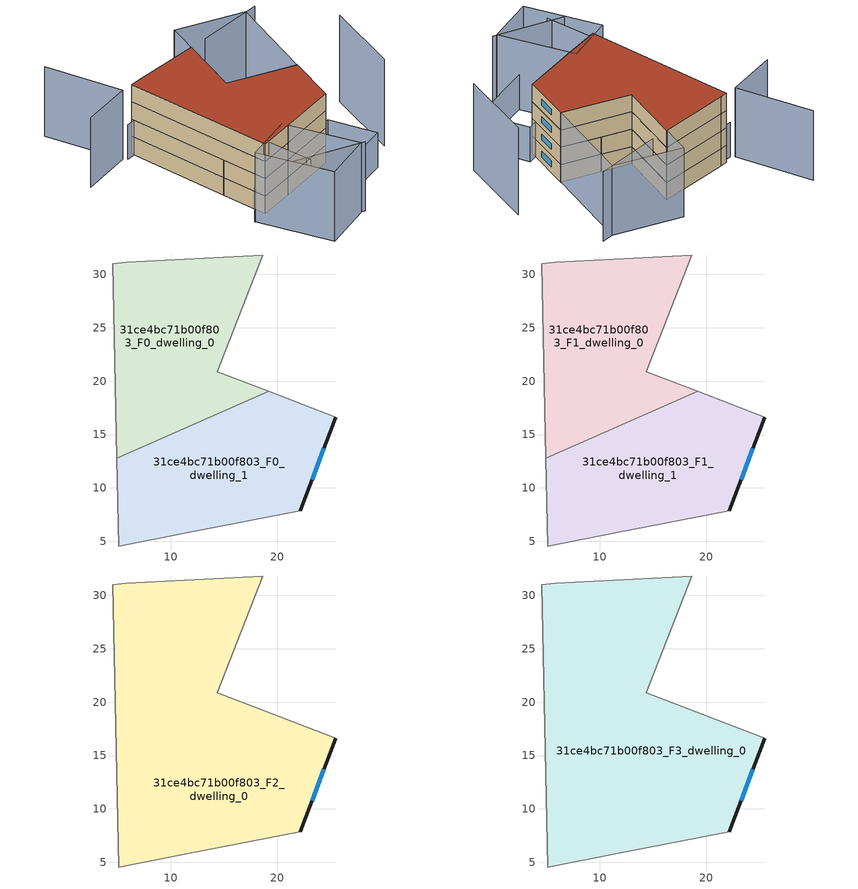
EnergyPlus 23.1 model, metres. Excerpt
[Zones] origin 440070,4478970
31ce4bc71b00f803_F0_dwelling_0
 floor ground (EU_floor_Construction): 18.62,31.82 14.37,20.89 19.17,19.04 4.96,12.77 4.6,31.02 5.84,31.12 z0
 wall adiabatic (EU_wall_Construction): 19.17,19.04 14.37,20.89 18.62,31.82 5.84,31.12 4.6,31.02 4.96,12.77 z0:3
 wall to 31ce4bc71b00f803_F0_dwelling_1 (EU_wall_Construction): 4.96,12.77 19.17,19.04 z0:3
31ce4bc71b00f803_F0_dwelling_1
 floor ground (EU_floor_Construction): 25.45,16.62 22.16,7.86 11.51,5.79 5.12,4.56 4.96,12.77 19.17,19.04 z0
 wall outside (EU_wall_Construction): 22.16,7.86 25.45,16.62 z0:3
 wall adiabatic (EU_wall_Construction): 25.45,16.62 19.17,19.04 / 4.96,12.77 5.12,4.56 11.51,5.79 22.16,7.86 z0:3
 window (EU_Window_Construction): 23.25,10.77 24.36,13.72 z0.99:2.01
31ce4bc71b00f803_F1_dwelling_0
 floor to 31ce4bc71b00f803_F0_dwelling_0 (EU_floor_Construction): 18.62,31.82 14.37,20.89 19.17,19.04 4.96,12.77 4.6,31.02 5.84,31.12 z3
 wall adiabatic (EU_wall_Construction): 19.17,19.04 14.37,20.89 18.62,31.82 5.84,31.12 4.6,31.02 4.96,12.77 z3:6
 wall to 31ce4bc71b00f803_F1_dwelling_1 (EU_wall_Construction): 4.96,12.77 19.17,19.04 z3:6
31ce4bc71b00f803_F1_dwelling_1
 floor to 31ce4bc71b00f803_F0_dwelling_1 (EU_floor_Construction): 25.45,16.62 22.16,7.86 11.51,5.79 5.12,4.56 4.96,12.77 19.17,19.04 z3
 wall outside (EU_wall_Construction): 22.16,7.86 25.45,16.62 z3:6
 wall adiabatic (EU_wall_Construction): 25.45,16.62 19.17,19.04 / 4.96,12.77 5.12,4.56 11.51,5.79 22.16,7.86 z3:6
 window (EU_Window_Construction): 23.25,10.77 24.36,13.72 z3.99:5.01
31ce4bc71b00f803_F2_dwelling_0
 floor to 31ce4bc71b00f803_F1_dwelling_0 (EU_floor_Construction): 18.62,31.82 14.37,20.89 19.17,19.04 4.96,12.77 4.6,31.02 5.84,31.12 z6
 floor to 31ce4bc71b00f803_F1_dwelling_1 (EU_floor_Construction): 25.45,16.62 22.16,7.86 11.51,5.79 5.12,4.56 4.96,12.77 19.17,19.04 z6
 wall outside (EU_wall_Construction): 22.16,7.86 25.45,16.62 z6:9
 wall adiabatic (EU_wall_Construction): 25.45,16.62 14.37,20.89 18.62,31.82 5.84,31.12 4.6,31.02 5.12,4.56 11.51,5.79 22.16,7.86 z6:9
 window (EU_Window_Construction): 23.25,10.77 24.36,13.72 z6.99:8.01
31ce4bc71b00f803_F3_dwelling_0
 floor to 31ce4bc71b00f803_F2_dwelling_0 (EU_floor_Construction): 18.62,31.82 14.37,20.89 25.45,16.62 22.16,7.86 11.51,5.79 5.12,4.56 4.6,31.02 5.84,31.12 z9
 wall outside (EU_wall_Construction): 22.16,7.86 25.45,16.62 z9:12
 wall adiabatic (EU_wall_Construction): 25.45,16.62 14.37,20.89 18.62,31.82 5.84,31.12 4.6,31.02 5.12,4.56 11.51,5.79 22.16,7.86 z9:12
 window (EU_Window_Construction): 23.25,10.77 24.36,13.72 z9.99:11.01
 roof outside (EU_roof_Construction): 22.16,7.86 25.45,16.62 14.37,20.89 18.62,31.82 5.84,31.12 4.6,31.02 5.12,4.56 11.51,5.79 z12
shading: 4.36,-1.89 15.75,-5.94 / 4.6,31.02 6.43,-3.47 / -0.33,44.02 2.45,30.9 / 2.45,30.9 -6.73,28.96 / 33.88,32.91 21.79,31.88 / 6.18,-8.47 2.3,4.01 / 2.3,4.01 11.21,6.77 / 11.21,6.77 15.08,-5.7 / 15.08,-5.7 6.18,-8.47 / 31.7,32.77 25.45,16.61 / 25.45,16.61 14.37,20.89 / 14.37,20.89 20.62,37.05 / 20.62,37.05 31.7,32.77 z0:12; 2.27,4.1 6.74,-7.96 / 21.92,32 2.98,30.36 / 13.76,-2.28 11.51,5.79 / 11.51,5.79 24.13,9.31 / 24.13,9.31 26.38,1.24 / 26.38,1.24 13.76,-2.28 z0:6; 31.64,4.77 36.72,18.33 z0:15
[Building]
EU S2 Campaign: North Axis=0; Terrain=City; Solar Distribution=FullExterior
[Site:Location]
Madrid: Latitude=40.5; Longitude=-3.5; Time Zone=1; Elevation=609
[SizingPeriod:WeatherFileDays]
AnnualSizingPeriod: Begin Month=1; Begin Day of Month=1; End Month=12; End Day of Month=31; Day of Week for Start Day=Monday; Use Weather File Daylight Saving Period=No; Use Weather File Rain and Snow Indicators=No
[MATERIAL]
EU_InternalMass_Material: Roughness=MediumRough; Thickness=0.1; Conductivity=1; Density=1800; Specific Heat=900; Thermal Absorptance=0.9; Solar Absorptance=0.7; Visible Absorptance=0.7
[MATERIAL:NOMASS] Roughness=MediumRough; Thermal Absorptance=0.9; Solar Absorptance=0.7; Visible Absorptance=0.7
Name | Thermal Resistance
EU_wall_NoMass | 0.609216
EU_roof_NoMass | 0.513268
EU_floor_NoMass | 0.568163
[WINDOWMATERIAL:SIMPLEGLAZINGSYSTEM]
EU_Window_SimpleGlazing: UFactor=5.50606; Solar Heat Gain Coefficient=0.85; Visible Transmittance=0.85
[CONSTRUCTION]
EU_wall_Construction: EU_wall_NoMass
EU_roof_Construction: EU_roof_NoMass
EU_floor_Construction: EU_floor_NoMass
EU_InternalMass_Construction: EU_InternalMass_Material
EU_Window_Construction: EU_Window_SimpleGlazing
[ZONE] Type=1; Multiplier=1; Ceiling Height=autocalculate; Floor Area=autocalculate; Part of Total Floor Area=Yes
Name | Volume
31ce4bc71b00f803_F0_dwelling_0 | 571.723
31ce4bc71b00f803_F1_dwelling_0 | 571.724
31ce4bc71b00f803_F2_dwelling_0; 31ce4bc71b00f803_F3_dwelling_0 | 1143.44
31ce4bc71b00f803_F0_dwelling_1 | 571.734
31ce4bc71b00f803_F1_dwelling_1 | 571.733
[INTERNALMASS] Construction=EU_InternalMass_Construction
Name | Zone or ZoneList | Surface Area
31ce4bc71b00f803_F0_dwelling_0_EU_InternalMass | 31ce4bc71b00f803_F0_dwelling_0 | 190.575
31ce4bc71b00f803_F0_dwelling_1_EU_InternalMass | 31ce4bc71b00f803_F0_dwelling_1 | 190.578
31ce4bc71b00f803_F1_dwelling_0_EU_InternalMass | 31ce4bc71b00f803_F1_dwelling_0 | 190.575
31ce4bc71b00f803_F1_dwelling_1_EU_InternalMass | 31ce4bc71b00f803_F1_dwelling_1 | 190.578
31ce4bc71b00f803_F2_dwelling_0_EU_InternalMass | 31ce4bc71b00f803_F2_dwelling_0 | 381.147
31ce4bc71b00f803_F3_dwelling_0_EU_InternalMass | 31ce4bc71b00f803_F3_dwelling_0 | 381.147
[OTHEREQUIPMENT] Fuel Type=Electricity; Design Level Calculation Method=Watts/Area; Power per Zone Floor Area=1; Fraction Latent=0; Fraction Radiant=0; Fraction Lost=0; Carbon Dioxide Generation Rate=0; EndUse Subcategory=EU_Step8_InternalGains
Name | Zone or ZoneList or Space or SpaceList | Schedule
EU_Step8_InternalGain_31ce4bc71b00f803_F0_dwelling_0_f000 | 31ce4bc71b00f803_F0_dwelling_0 | EU_Step8_GainSchedule_31ce4bc71b00f803_F0_dwelling_0_f000
EU_Step8_InternalGain_31ce4bc71b00f803_F0_dwelling_1_f000 | 31ce4bc71b00f803_F0_dwelling_1 | EU_Step8_GainSchedule_31ce4bc71b00f803_F0_dwelling_1_f000
EU_Step8_InternalGain_31ce4bc71b00f803_F1_dwelling_0_f000 | 31ce4bc71b00f803_F1_dwelling_0 | EU_Step8_GainSchedule_31ce4bc71b00f803_F1_dwelling_0_f000
EU_Step8_InternalGain_31ce4bc71b00f803_F1_dwelling_1_f000 | 31ce4bc71b00f803_F1_dwelling_1 | EU_Step8_GainSchedule_31ce4bc71b00f803_F1_dwelling_1_f000
EU_Step8_InternalGain_31ce4bc71b00f803_F2_dwelling_0_f000 | 31ce4bc71b00f803_F2_dwelling_0 | EU_Step8_GainSchedule_31ce4bc71b00f803_F2_dwelling_0_f000
EU_Step8_InternalGain_31ce4bc71b00f803_F3_dwelling_0_f000 | 31ce4bc71b00f803_F3_dwelling_0 | EU_Step8_GainSchedule_31ce4bc71b00f803_F3_dwelling_0_f000
[ZONEVENTILATION:DESIGNFLOWRATE] Schedule=EU_AlwaysOn; Design Flow Rate Calculation Method=AirChanges/Hour; Air Changes per Hour=0.752966; Ventilation Type=Natural; Fan Pressure Rise=0; Fan Total Efficiency=1; Constant Term Coefficient=1; Temperature Term Coefficient=0; Velocity Term Coefficient=0; Velocity Squared Term Coefficient=0; Minimum Indoor Temperature=-100; Maximum Indoor Temperature=100; Delta Temperature=-100; Minimum Outdoor Temperature=-100; Maximum Outdoor Temperature=100; Maximum Wind Speed=40
Name | Zone or ZoneList or Space or SpaceList
EU_ConstantAir_31ce4bc71b00f803_F0_dwelling_0 | 31ce4bc71b00f803_F0_dwelling_0
EU_ConstantAir_31ce4bc71b00f803_F0_dwelling_1 | 31ce4bc71b00f803_F0_dwelling_1
EU_ConstantAir_31ce4bc71b00f803_F1_dwelling_0 | 31ce4bc71b00f803_F1_dwelling_0
EU_ConstantAir_31ce4bc71b00f803_F1_dwelling_1 | 31ce4bc71b00f803_F1_dwelling_1
EU_ConstantAir_31ce4bc71b00f803_F2_dwelling_0 | 31ce4bc71b00f803_F2_dwelling_0
EU_ConstantAir_31ce4bc71b00f803_F3_dwelling_0 | 31ce4bc71b00f803_F3_dwelling_0
[HVACTEMPLATE:THERMOSTAT] Constant Heating Setpoint=20; Constant Cooling Setpoint=50
EU_HeatOnly_31ce4bc71b00f803_F0_dwelling_0; EU_HeatOnly_31ce4bc71b00f803_F0_dwelling_1; EU_HeatOnly_31ce4bc71b00f803_F1_dwelling_0; EU_HeatOnly_31ce4bc71b00f803_F1_dwelling_1; EU_HeatOnly_31ce4bc71b00f803_F2_dwelling_0; EU_HeatOnly_31ce4bc71b00f803_F3_dwelling_0
[HVACTEMPLATE:ZONE:IDEALLOADSAIRSYSTEM] System Availability Schedule=EU_AlwaysOn; Maximum Heating Supply Air Temperature=50; Minimum Cooling Supply Air Temperature=13; Maximum Heating Supply Air Humidity Ratio=0.0156; Minimum Cooling Supply Air Humidity Ratio=0.0077; Heating Limit=NoLimit; Cooling Limit=NoLimit; Heating Availability Schedule=EU_AlwaysOn; Cooling Availability Schedule=EU_CoolingOff; Dehumidification Control Type=ConstantSensibleHeatRatio; Cooling Sensible Heat Ratio=0.7; Dehumidification Setpoint=60; Humidification Control Type=None; Humidification Setpoint=30; Outdoor Air Method=None; Outdoor Air Flow Rate per Person=0.00944; Outdoor Air Flow Rate per Zone Floor Area=0; Outdoor Air Flow Rate per Zone=0; Demand Controlled Ventilation Type=None; Outdoor Air Economizer Type=NoEconomizer; Heat Recovery Type=None; Sensible Heat Recovery Effectiveness=0.7; Latent Heat Recovery Effectiveness=0.65
Name | Template Thermostat
31ce4bc71b00f803_F0_dwelling_0 | EU_HeatOnly_31ce4bc71b00f803_F0_dwelling_0
31ce4bc71b00f803_F0_dwelling_1 | EU_HeatOnly_31ce4bc71b00f803_F0_dwelling_1
31ce4bc71b00f803_F1_dwelling_0 | EU_HeatOnly_31ce4bc71b00f803_F1_dwelling_0
31ce4bc71b00f803_F1_dwelling_1 | EU_HeatOnly_31ce4bc71b00f803_F1_dwelling_1
31ce4bc71b00f803_F2_dwelling_0 | EU_HeatOnly_31ce4bc71b00f803_F2_dwelling_0
31ce4bc71b00f803_F3_dwelling_0 | EU_HeatOnly_31ce4bc71b00f803_F3_dwelling_0
[SIZING:ZONE] Zone Cooling Design Supply Air Temperature Input Method=SupplyAirTemperature; Zone Cooling Design Supply Air Temperature=13; Zone Heating Design Supply Air Temperature Input Method=SupplyAirTemperature; Zone Heating Design Supply Air Temperature=50; Zone Cooling Design Supply Air Humidity Ratio=0.008; Zone Heating Design Supply Air Humidity Ratio=0.008; Cooling Design Air Flow Method=DesignDay; Cooling Design Air Flow Rate=0; Cooling Minimum Air Flow per Zone Floor Area=0.000762; Cooling Minimum Air Flow=0; Cooling Minimum Air Flow Fraction=0.2; Heating Design Air Flow Method=DesignDay; Heating Design Air Flow Rate=0; Heating Maximum Air Flow per Zone Floor Area=0.002032; Heating Maximum Air Flow=0.141576; Heating Maximum Air Flow Fraction=0.3; Account for Dedicated Outdoor Air System=No; Dedicated Outdoor Air System Control Strategy=NeutralSupplyAir; Dedicated Outdoor Air Low Setpoint Temperature for Design=autosize; Dedicated Outdoor Air High Setpoint Temperature for Design=autosize; Zone Load Sizing Method=Sensible Load Only No Latent Load; Zone Latent Cooling Design Supply Air Humidity Ratio Input Method=HumidityRatioDifference; Zone Cooling Design Supply Air Humidity Ratio Difference=0.005; Zone Latent Heating Design Supply Air Humidity Ratio Input Method=HumidityRatioDifference; Zone Humidification Design Supply Air Humidity Ratio Difference=0.005
31ce4bc71b00f803_F0_dwelling_0; 31ce4bc71b00f803_F0_dwelling_1; 31ce4bc71b00f803_F1_dwelling_0; 31ce4bc71b00f803_F1_dwelling_1; 31ce4bc71b00f803_F2_dwelling_0; 31ce4bc71b00f803_F3_dwelling_0
[SCHEDULE:CONSTANT]
Name | Hourly Value
EU_AlwaysOn | 1
EU_CoolingOff | 0
[SCHEDULE:FILE] Column Number=1; Rows to Skip at Top=0; Number of Hours of Data=8760; Column Separator=Comma; Interpolate to Timestep=No; Minutes per Item=60; Adjust Schedule for Daylight Savings=Yes
Name | File
EU_Step8_GainSchedule_31ce4bc71b00f803_F0_dwelling_0_f000 | ../../schedules/31ce4bc71b00f803/31ce4bc71b00f803_F0_dwelling_0_f000_gain.csv
EU_Step8_GainSchedule_31ce4bc71b00f803_F0_dwelling_1_f000 | ../../schedules/31ce4bc71b00f803/31ce4bc71b00f803_F0_dwelling_1_f000_gain.csv
EU_Step8_GainSchedule_31ce4bc71b00f803_F1_dwelling_0_f000 | ../../schedules/31ce4bc71b00f803/31ce4bc71b00f803_F1_dwelling_0_f000_gain.csv
EU_Step8_GainSchedule_31ce4bc71b00f803_F1_dwelling_1_f000 | ../../schedules/31ce4bc71b00f803/31ce4bc71b00f803_F1_dwelling_1_f000_gain.csv
EU_Step8_GainSchedule_31ce4bc71b00f803_F2_dwelling_0_f000 | ../../schedules/31ce4bc71b00f803/31ce4bc71b00f803_F2_dwelling_0_f000_gain.csv
EU_Step8_GainSchedule_31ce4bc71b00f803_F3_dwelling_0_f000 | ../../schedules/31ce4bc71b00f803/31ce4bc71b00f803_F3_dwelling_0_f000_gain.csv
